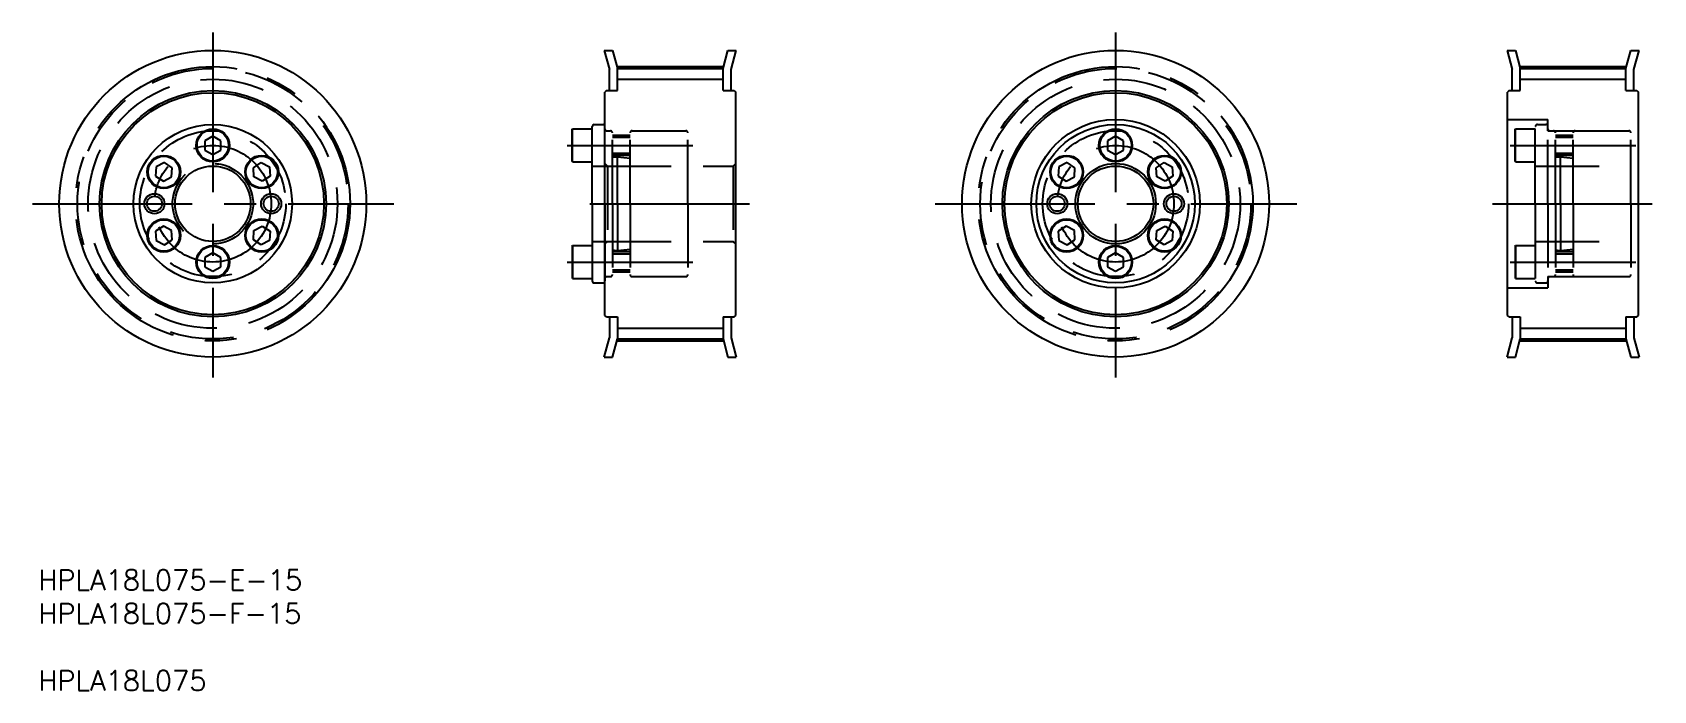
# Model space of a CAD drawing. Extents: x 14 to 336, y 5 to 136.
import ezdxf

# ---------------------------------------------------------------- set-up
doc = ezdxf.new("R2010")
doc.units = 0
doc.linetypes.add('CENTER', pattern=[50.8, 31.75, -6.35, 6.35, -6.35])
doc.linetypes.add('DASHED', pattern=[19.05, 12.7, -6.35])
doc.layers.get('0').update_dxf_attribs({"linetype": 'CONTINUOUS'})
doc.layers.add('CENTER', color=1, linetype='CENTER')
doc.styles.add('MISUMI', font='txt.shx')

# ---------------------------------------------------------------- blocks, each defined once
blk = doc.blocks.new('*U5')
at = {"color": 7, "linetype": 'CONTINUOUS', "style": 'MISUMI'}
for s, p in [('HPLA18L075-E-15', (15.05, 25.31)), ('HPLA18L075-F-15', (15.05, 18.65)), ('HPLA18L075', (15.05, 5.31))]:
    blk.add_text(s, height=4, dxfattribs=at).set_placement(p)

msp = doc.modelspace()

# ---------------------------------------------------------------- linework, layer by layer
at = {"color": 7, "linetype": 'CONTINUOUS'}
for p, q in [((127.52, 132.64), (128.54, 128.84)), ((127.52, 132.64), (129.18, 132.64)), ((129.18, 132.64), (130.14, 129.05)), ((151.14, 129.05), (152.1, 132.64)), ((152.1, 132.64), (153.76, 132.64)), ((152.74, 128.84), (153.76, 132.64)), ((306.92, 132.64), (307.94, 128.84)), ((306.92, 132.64), (308.57, 132.64)), ((308.57, 132.64), (309.54, 129.05)), ((330.54, 129.05), (331.5, 132.64)), ((331.5, 132.64), (333.16, 132.64)), ((332.14, 128.84), (333.16, 132.64)), ((130.14, 129.05), (151.14, 129.05)), ((130.14, 124.64), (130.14, 129.05)), ((151.14, 124.64), (151.14, 129.05)), ((309.54, 129.05), (330.54, 129.05)), ((309.54, 124.64), (309.54, 129.05)), ((330.54, 124.64), (330.54, 129.05)), ((128.54, 124.64), (128.54, 128.84)), ((152.74, 124.64), (152.74, 128.84)), ((307.94, 124.64), (307.94, 128.84)), ((332.14, 124.64), (332.14, 128.84)), ((127.94, 124.64), (127.64, 124.34)), ((127.64, 79.94), (127.64, 124.34)), ((127.94, 124.64), (130.14, 124.64)), ((151.14, 124.64), (153.34, 124.64)), ((153.34, 124.64), (153.64, 124.34)), ((153.64, 79.94), (153.64, 124.34)), ((307.34, 124.64), (307.04, 124.34)), ((307.04, 79.94), (307.04, 124.34)), ((307.34, 124.64), (309.54, 124.64)), ((330.54, 124.64), (332.74, 124.64)), ((332.74, 124.64), (333.04, 124.34)), ((333.04, 79.94), (333.04, 124.34)), ((121.14, 116.88), (121.23, 117.04)), ((121.14, 110.61), (121.14, 116.88)), ((121.23, 110.44), (121.23, 117.04)), ((121.23, 117.04), (125.14, 117.04)), ((125.14, 102.14), (125.14, 117.49)), ((125.14, 110.44), (125.14, 117.04)), ((125.54, 117.89), (127.24, 117.89)), ((127.64, 102.14), (127.64, 117.49)), ((49.73, 115.59), (48.13, 114.67)), ((48.13, 114.67), (48.13, 112.82)), ((48.13, 112.82), (49.73, 111.9)), ((51.33, 114.67), (49.73, 115.59)), ((49.73, 111.9), (51.33, 112.82)), ((50.53, 115.13), (50.53, 115.13)), ((50.93, 114.9), (50.93, 114.9)), ((51.33, 112.82), (51.33, 114.67)), ((125.14, 111.74), (125.14, 115.74)), ((229.13, 115.59), (227.53, 114.67)), ((227.53, 114.67), (227.53, 112.82)), ((227.53, 112.82), (229.13, 111.9)), ((230.73, 114.67), (229.13, 115.59)), ((229.13, 111.9), (230.73, 112.82)), ((229.93, 115.13), (229.93, 115.13)), ((230.33, 114.9), (230.33, 114.9)), ((230.73, 112.82), (230.73, 114.67)), ((40.1, 110.31), (38.45, 109.47)), ((41.65, 109.3), (40.1, 110.31)), ((57.81, 109.3), (59.36, 110.31)), ((59.36, 110.31), (61.01, 109.47)), ((121.14, 110.61), (121.23, 110.44)), ((121.23, 110.44), (125.14, 110.44)), ((219.49, 110.31), (217.85, 109.47)), ((221.04, 109.3), (219.49, 110.31)), ((237.21, 109.3), (238.76, 110.31)), ((238.76, 110.31), (240.4, 109.47)), ((38.45, 109.47), (38.35, 107.62)), ((38.35, 107.62), (39.9, 106.62)), ((39.9, 106.62), (41.55, 107.46)), ((41.55, 107.46), (41.65, 109.3)), ((57.91, 107.46), (57.81, 109.3)), ((59.55, 106.62), (57.91, 107.46)), ((61.1, 107.62), (59.55, 106.62)), ((61.01, 109.47), (61.1, 107.62)), ((217.85, 109.47), (217.75, 107.62)), ((217.75, 107.62), (219.3, 106.62)), ((219.3, 106.62), (220.95, 107.46)), ((220.95, 107.46), (221.04, 109.3)), ((237.31, 107.46), (237.21, 109.3)), ((238.95, 106.62), (237.31, 107.46)), ((240.5, 107.62), (238.95, 106.62)), ((240.4, 109.47), (240.5, 107.62)), ((125.14, 102.14), (125.14, 86.79)), ((127.64, 102.14), (127.64, 86.79)), ((39.9, 97.67), (38.35, 96.67)), ((38.35, 96.67), (38.45, 94.82)), ((41.55, 96.83), (39.9, 97.67)), ((41.65, 94.99), (41.55, 96.83)), ((57.81, 94.99), (57.91, 96.83)), ((57.91, 96.83), (59.55, 97.67)), ((59.55, 97.67), (61.1, 96.67)), ((61.1, 96.67), (61.01, 94.82)), ((219.3, 97.67), (217.75, 96.67)), ((217.75, 96.67), (217.85, 94.82)), ((220.95, 96.83), (219.3, 97.67)), ((221.04, 94.99), (220.95, 96.83)), ((237.21, 94.99), (237.31, 96.83)), ((237.31, 96.83), (238.95, 97.67)), ((238.95, 97.67), (240.5, 96.67)), ((240.5, 96.67), (240.4, 94.82)), ((38.45, 94.82), (40.1, 93.98)), ((40.1, 93.98), (41.65, 94.99)), ((59.36, 93.98), (57.81, 94.99)), ((61.01, 94.82), (59.36, 93.98)), ((121.14, 93.68), (121.23, 93.84)), ((121.14, 93.68), (121.14, 87.41)), ((121.23, 93.84), (125.14, 93.84)), ((121.23, 93.84), (121.23, 87.24)), ((125.14, 93.84), (125.14, 87.24)), ((217.85, 94.82), (219.49, 93.98)), ((219.49, 93.98), (221.04, 94.99)), ((238.76, 93.98), (237.21, 94.99)), ((240.4, 94.82), (238.76, 93.98)), ((49.73, 92.39), (48.13, 91.47)), ((48.13, 91.47), (48.13, 89.62)), ((51.33, 91.47), (49.73, 92.39)), ((51.33, 89.62), (51.33, 91.47)), ((125.14, 92.54), (125.14, 88.54)), ((229.13, 92.39), (227.53, 91.47)), ((227.53, 91.47), (227.53, 89.62)), ((230.73, 91.47), (229.13, 92.39)), ((230.73, 89.62), (230.73, 91.47)), ((48.13, 89.62), (49.73, 88.7)), ((49.73, 88.7), (51.33, 89.62)), ((121.14, 87.41), (121.23, 87.24)), ((121.23, 87.24), (125.14, 87.24)), ((227.53, 89.62), (229.13, 88.7)), ((229.13, 88.7), (230.73, 89.62)), ((125.54, 86.39), (127.24, 86.39)), ((127.94, 79.64), (127.64, 79.94)), ((127.94, 79.64), (130.14, 79.64)), ((128.54, 79.64), (128.54, 75.45)), ((130.14, 79.64), (130.14, 75.24)), ((151.14, 79.64), (151.14, 75.24)), ((151.14, 79.64), (153.34, 79.64)), ((152.74, 79.64), (152.74, 75.45)), ((153.34, 79.64), (153.64, 79.94)), ((307.34, 79.64), (307.04, 79.94)), ((307.34, 79.64), (309.54, 79.64)), ((307.94, 79.64), (307.94, 75.45)), ((309.54, 79.64), (309.54, 75.24)), ((330.54, 79.64), (330.54, 75.24)), ((330.54, 79.64), (332.74, 79.64)), ((332.14, 79.64), (332.14, 75.45)), ((332.74, 79.64), (333.04, 79.94)), ((127.52, 71.64), (128.54, 75.45)), ((129.18, 71.64), (130.14, 75.24)), ((130.14, 75.24), (151.14, 75.24)), ((151.14, 75.24), (152.1, 71.64)), ((152.74, 75.45), (153.76, 71.64)), ((306.92, 71.64), (307.94, 75.45)), ((308.57, 71.64), (309.54, 75.24)), ((309.54, 75.24), (330.54, 75.24)), ((330.54, 75.24), (331.5, 71.64)), ((332.14, 75.45), (333.16, 71.64)), ((127.52, 71.64), (129.18, 71.64)), ((152.1, 71.64), (153.76, 71.64)), ((306.92, 71.64), (308.57, 71.64)), ((331.5, 71.64), (333.16, 71.64))]:
    msp.add_line(p, q, dxfattribs=at)
at = {"color": 3, "linetype": 'CONTINUOUS'}
for p, q in [((130.14, 126.92), (151.14, 126.92)), ((309.54, 126.92), (330.54, 126.92)), ((130.14, 77.37), (151.14, 77.37)), ((309.54, 77.37), (330.54, 77.37))]:
    msp.add_line(p, q, dxfattribs=at)
at = {"color": 3, "linetype": 'DASHED'}
for p, q in [((128.05, 116.64), (128.74, 116.64)), ((129.14, 102.14), (129.14, 116.24)), ((132.64, 102.14), (132.64, 116.24)), ((133.04, 116.64), (143.74, 116.64)), ((144.14, 102.14), (144.14, 116.24)), ((307.04, 118.89), (315.04, 118.89)), ((308.54, 116.88), (308.63, 117.04)), ((308.54, 110.61), (308.54, 116.88)), ((308.63, 110.44), (308.63, 117.04)), ((308.63, 117.04), (312.54, 117.04)), ((312.54, 102.14), (312.54, 117.49)), ((312.54, 110.44), (312.54, 117.04)), ((312.94, 117.89), (314.64, 117.89)), ((315.04, 116.64), (315.04, 118.89)), ((315.04, 102.14), (315.04, 117.49)), ((315.04, 116.64), (333.04, 116.64)), ((315.45, 116.64), (316.14, 116.64)), ((316.54, 102.14), (316.54, 116.24)), ((320.04, 102.14), (320.04, 116.24)), ((320.44, 116.64), (331.14, 116.64)), ((331.54, 102.14), (331.54, 116.24)), ((132.64, 115.74), (129.14, 115.74)), ((132.64, 115.34), (129.14, 115.34)), ((312.54, 111.74), (312.54, 115.74)), ((320.04, 115.74), (316.54, 115.74)), ((320.04, 115.34), (316.54, 115.34)), ((125.14, 109.64), (144.14, 109.64)), ((127.64, 110.14), (128.14, 109.64)), ((128.14, 109.64), (153.14, 109.64)), ((128.14, 109.64), (128.14, 94.64)), ((132.64, 112.14), (129.14, 112.14)), ((132.64, 111.74), (129.15, 111.74)), ((129.55, 111.44), (130.14, 111.44)), ((130.14, 111.44), (132.64, 111.19)), ((130.14, 102.14), (130.14, 111.44)), ((153.64, 110.14), (153.14, 109.64)), ((153.14, 109.64), (153.14, 94.64)), ((308.54, 110.61), (308.63, 110.44)), ((308.63, 110.44), (312.54, 110.44)), ((312.54, 109.64), (331.54, 109.64)), ((320.04, 112.14), (316.54, 112.14)), ((320.04, 111.74), (316.55, 111.74)), ((316.95, 111.44), (317.54, 111.44)), ((317.54, 111.44), (320.04, 111.19)), ((317.54, 102.14), (317.54, 111.44)), ((129.14, 102.14), (129.14, 88.04)), ((130.14, 102.14), (130.14, 92.84)), ((132.64, 102.14), (132.64, 88.04)), ((144.14, 102.14), (144.14, 88.04)), ((312.54, 102.14), (312.54, 86.79)), ((315.04, 102.14), (315.04, 86.79)), ((316.54, 102.14), (316.54, 88.04)), ((317.54, 102.14), (317.54, 92.84)), ((320.04, 102.14), (320.04, 88.04)), ((331.54, 102.14), (331.54, 88.04)), ((125.14, 94.64), (144.14, 94.64)), ((127.64, 94.14), (128.14, 94.64)), ((128.14, 94.64), (153.14, 94.64)), ((153.64, 94.14), (153.14, 94.64)), ((308.54, 93.68), (308.63, 93.84)), ((308.54, 93.68), (308.54, 87.41)), ((308.63, 93.84), (312.54, 93.84)), ((308.63, 93.84), (308.63, 87.24)), ((312.54, 94.64), (331.54, 94.64)), ((312.54, 93.84), (312.54, 87.24)), ((132.64, 92.14), (129.14, 92.14)), ((132.64, 92.54), (129.15, 92.54)), ((129.55, 92.84), (130.14, 92.84)), ((130.14, 92.84), (132.64, 93.09)), ((312.54, 92.54), (312.54, 88.54)), ((320.04, 92.14), (316.54, 92.14)), ((320.04, 92.54), (316.55, 92.54)), ((316.95, 92.84), (317.54, 92.84)), ((317.54, 92.84), (320.04, 93.09)), ((128.05, 87.64), (128.74, 87.64)), ((132.64, 88.94), (129.14, 88.94)), ((132.64, 88.54), (129.14, 88.54)), ((133.04, 87.64), (143.74, 87.64)), ((308.54, 87.41), (308.63, 87.24)), ((308.63, 87.24), (312.54, 87.24)), ((315.04, 87.64), (315.04, 85.39)), ((315.04, 87.64), (333.04, 87.64)), ((315.45, 87.64), (316.14, 87.64)), ((320.04, 88.94), (316.54, 88.94)), ((320.04, 88.54), (316.54, 88.54)), ((320.44, 87.64), (331.14, 87.64)), ((307.04, 85.39), (315.04, 85.39)), ((312.94, 86.39), (314.64, 86.39))]:
    msp.add_line(p, q, dxfattribs=at)
at = {"color": 7, "linetype": 'CONTINUOUS'}
for centre, radius in [((49.73, 102.14), 30.5), ((229.13, 102.14), 30.5), ((49.73, 102.14), 22.5), ((49.73, 102.14), 22.08), ((229.13, 102.14), 22.5), ((229.13, 102.14), 22.08), ((49.73, 102.14), 15.75), ((49.73, 113.74), 3.3), ((49.73, 113.74), 3.14), ((229.13, 102.14), 16.75), ((229.13, 102.14), 15.75), ((229.13, 113.74), 3.3), ((229.13, 113.74), 3.14), ((40, 108.46), 3.3), ((40, 108.46), 3.14), ((49.73, 102.14), 7.5), ((59.46, 108.46), 3.3), ((59.46, 108.46), 3.14), ((219.4, 108.46), 3.3), ((219.4, 108.46), 3.14), ((229.13, 102.14), 8), ((229.13, 102.14), 7.5), ((238.86, 108.46), 3.3), ((238.86, 108.46), 3.14), ((38.13, 102.14), 1.5), ((61.33, 102.14), 1.5), ((217.53, 102.14), 2), ((217.53, 102.14), 1.5), ((240.73, 102.14), 2), ((240.73, 102.14), 1.5), ((40, 95.83), 3.3), ((40, 95.83), 3.14), ((59.46, 95.83), 3.3), ((59.46, 95.83), 3.14), ((219.4, 95.83), 3.3), ((219.4, 95.83), 3.14), ((238.86, 95.83), 3.3), ((238.86, 95.83), 3.14), ((49.73, 90.54), 3.3), ((49.73, 90.54), 3.14), ((229.13, 90.54), 3.3), ((229.13, 90.54), 3.14)]:
    msp.add_circle(centre, radius, dxfattribs=at)
at = {"color": 3, "linetype": 'DASHED'}
for centre, radius in [((49.73, 102.14), 26.9), ((229.13, 102.14), 26.9), ((49.73, 102.14), 24.77), ((229.13, 102.14), 24.77), ((49.73, 102.14), 14.5), ((229.13, 102.14), 14.5), ((49.73, 102.14), 8)]:
    msp.add_circle(centre, radius, dxfattribs=at)
at = {"color": 3}
for centre in [(38.13, 102.14), (61.33, 102.14)]:
    msp.add_circle(centre, 2, dxfattribs=at)
at = {"color": 7, "linetype": 'CONTINUOUS'}
for centre, start, end in [((125.54, 117.49), 90, 180), ((127.24, 117.49), 0, 90), ((125.54, 86.79), 180, 270), ((127.24, 86.79), 270, 0)]:
    msp.add_arc(centre, 0.4, start, end, dxfattribs=at)
at = {"color": 3, "linetype": 'DASHED'}
for centre, radius, start, end in [((128.05, 117.05), 0.41, 180, 270), ((128.74, 116.24), 0.4, 0, 90), ((133.04, 116.24), 0.4, 90, 180), ((143.74, 116.24), 0.4, 0, 90), ((312.94, 117.49), 0.4, 90, 180), ((314.64, 117.49), 0.4, 0, 90), ((315.45, 117.05), 0.41, 180, 270), ((316.14, 116.24), 0.4, 0, 90), ((320.44, 116.24), 0.4, 90, 180), ((331.14, 116.24), 0.4, 0, 90), ((129.55, 111.85), 0.41, 180, 270), ((316.95, 111.85), 0.41, 180, 270), ((129.55, 92.43), 0.41, 90, 180), ((316.95, 92.43), 0.41, 90, 180), ((128.05, 87.23), 0.41, 90, 180), ((128.74, 88.04), 0.4, 270, 0), ((133.04, 88.04), 0.4, 180, 270), ((143.74, 88.04), 0.4, 270, 0), ((315.45, 87.23), 0.41, 90, 180), ((316.14, 88.04), 0.4, 270, 0), ((320.44, 88.04), 0.4, 180, 270), ((331.14, 88.04), 0.4, 270, 0), ((312.94, 86.79), 0.4, 180, 270), ((314.64, 86.79), 0.4, 270, 0)]:
    msp.add_arc(centre, radius, start, end, dxfattribs=at)
at = {"layer": 'CENTER', "color": 1, "linetype": 'CENTER'}
for p, q in [((49.73, 136.21), (49.73, 67.58)), ((229.13, 136.21), (229.13, 67.58)), ((130.04, 129.43), (151.24, 129.43)), ((309.44, 129.43), (330.64, 129.43)), ((120.14, 113.74), (145.14, 113.74)), ((307.54, 113.74), (332.54, 113.74)), ((13.88, 102.14), (85.72, 102.14)), ((124.64, 102.14), (156.64, 102.14)), ((193.28, 102.14), (265.12, 102.14)), ((304.04, 102.14), (336.04, 102.14)), ((120.14, 90.54), (145.14, 90.54)), ((307.54, 90.54), (332.54, 90.54)), ((130.04, 74.86), (151.24, 74.86)), ((309.44, 74.86), (330.64, 74.86))]:
    msp.add_line(p, q, dxfattribs=at)
for centre, radius in [((49.73, 102.14), 27.28), ((229.13, 102.14), 27.28), ((49.73, 102.14), 11.6), ((229.13, 102.14), 11.6)]:
    msp.add_circle(centre, radius, dxfattribs=at)

# ---------------------------------------------------------------- block references
at = {"color": 7, "linetype": 'CONTINUOUS'}
msp.add_blockref('*U5', (0, 0), dxfattribs=at)

doc.saveas('drawing.dxf')
